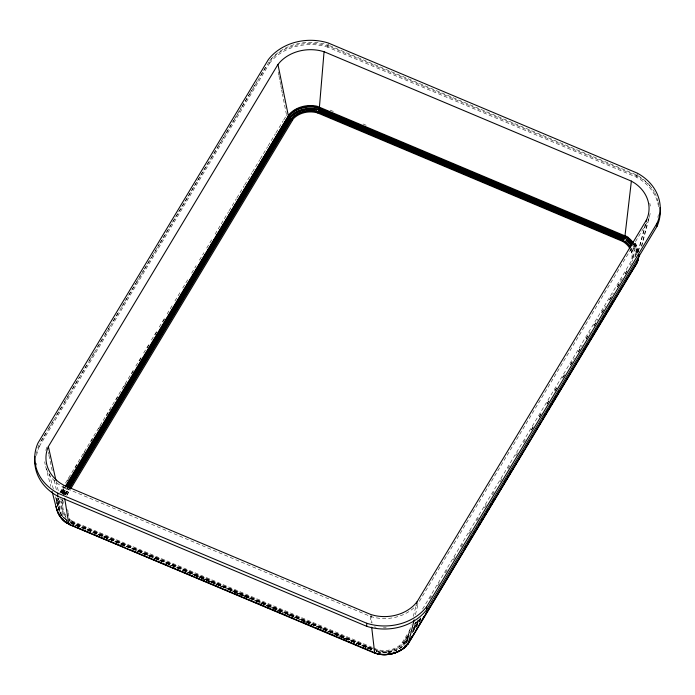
<?xml version="1.0" encoding="UTF-8"?>
<svg xmlns="http://www.w3.org/2000/svg" width="695" height="695" viewBox="0 0 695 695"><rect width="100%" height="100%" fill="white"/><g stroke="black" fill="none" stroke-linecap="round" stroke-linejoin="round"><path stroke-width="0.52" stroke-dasharray="3.48 2.61" d="M36.609 455.468A48.737 40.779 0.1 0 1 39.294 446.555L39.285 444.279A48.737 40.779 0.1 0 0 36.609 453.201M39.285 446.555L269.591 63.245L269.591 60.969L39.85 443.349M658.495 206.771A48.737 40.779 0.1 0 0 636.464 177.182L327.727 47.173L327.727 44.897L636.464 174.897A48.737 40.779 0.1 0 1 651.728 188.015M651.728 188.067A50.196 41.995 0.1 0 0 637.211 176.148L328.266 46.061L328.266 43.003M636.464 177.173L636.464 174.897M637.211 176.148L637.211 173.098M415.436 614.641L418.242 603.217L415.697 606.144A40.38 33.794 0.1 0 1 374.553 617.516L370.426 616.43L62.898 486.943L59.396 484.815A40.38 33.794 0.1 0 1 48.276 472.809M406.401 642.823L411.188 624.675M413.317 616.361L415.984 605.979M641.459 246.065L647.662 221.966M641.711 246.247L649.226 217.465A40.38 33.794 0.1 0 0 650.329 211.801M638.114 251.434L645.264 224.815M638.349 251.451L645.638 224.641M45.774 450.377L47.069 446.92M56.269 500.965A28.843 24.134 0.1 0 1 56.886 498.28L57.433 496.821M57.39 506.768A27.505 23.013 0.1 0 1 58.18 499.879L58.945 497.837M58.927 510.556A26.488 22.162 0.1 0 1 59.171 500.6L59.892 498.671L63.506 500.6L62.941 502.103A22.596 18.904 0.1 0 0 66.998 518.305M62.22 500.087L61.603 501.738A23.978 20.059 0.1 0 0 67.068 520.095M62.915 499.54L62.333 501.112A23.23 19.434 0.1 0 0 65.973 517.184M649.226 217.465L647.931 220.923L633.406 245.1M376.508 651.684L377.02 650.694L378.818 651.163A22.596 18.904 0.1 0 0 401.84 644.804L410.18 631.79M410.302 629.505L401.432 643.735A22.066 18.461 0.1 0 1 378.949 649.955L377.22 649.504L376.186 651.18M40.753 441.447L46.348 432.142M48.581 428.415L54.175 419.111M56.408 415.384L62.003 406.08M64.244 402.353L69.83 393.049M72.072 389.322L79.343 377.229M81.576 373.502L87.17 364.197M89.403 360.47L94.998 351.166M97.239 347.439L102.825 338.135M105.067 334.408L110.661 325.104M112.894 321.377L118.489 312.072M121.842 306.486L127.993 296.244M128.558 295.314L135.82 283.213M136.385 282.283L143.657 270.181M144.213 269.252L151.484 257.159M152.04 256.22L159.311 244.127M159.867 243.189L210.203 159.424M210.759 158.495L218.03 146.393M218.595 145.464L225.858 133.362M226.422 132.432L233.694 120.331M234.25 119.401L241.521 107.299M242.077 106.37L249.349 94.268M249.905 93.338L257.176 81.237M260.529 75.651L266.124 66.346M59.935 492.381L63.288 486.804M65.521 483.086L133.614 369.749M135.846 366.03L141.433 356.743M143.665 353.025L149.243 343.738M151.475 340.02L157.061 330.733M159.294 327.015L164.871 317.728M167.104 314.01L172.69 304.723M174.923 301.005L180.5 291.718M182.733 287.999L188.319 278.712M191.664 273.135L196.129 265.698M199.482 260.13L203.948 252.693M206.736 248.054L211.758 239.688M215.111 234.119L220.689 224.824M221.245 223.894L228.507 211.819M229.063 210.889L236.317 198.813M236.873 197.884L244.136 185.808M244.692 184.879L251.946 172.803M252.502 171.874L259.765 159.798M260.321 158.868L267.575 146.793M268.131 145.863L275.394 133.787M275.95 132.858L283.204 120.782M283.76 119.853L286.557 115.205L282.474 94.129M60.152 492.807L63.506 487.238M67.415 480.732L69.648 477.022M75.225 467.726L77.458 464.017M83.035 454.721L85.268 451.012M90.854 441.716L93.087 438.006M98.664 428.711L100.897 425.001M106.483 415.706L110.383 409.207M115.969 399.92L118.202 396.202M123.779 386.915L126.012 383.197M131.598 373.91L133.831 370.192M139.408 360.905L141.641 357.187M147.227 347.9L149.46 344.181M155.037 334.894L157.27 331.176M162.847 321.889L165.08 318.171M60.995 492.321L63.784 487.673M61.334 492.755L64.687 487.186M61.716 492.425L64.505 487.768M61.733 493.189L65.078 487.621M61.994 493.137L65.347 487.551M62.22 493.502L65.582 487.916M62.507 493.876L65.869 488.29M63.245 493.085L66.042 488.437M63.41 493.302L66.207 488.655M63.236 494.597L67.137 487.899M63.792 494.779L67.702 488.272M64.696 494.327L68.049 488.75M64.948 494.197L67.745 489.541M65.191 494.623L68.544 489.045M65.573 494.51L68.927 488.924M66.268 493.963L69.066 489.315M66.85 495.022L69.648 490.375M66.79 495.335L70.134 489.767M419.363 601.349L631.164 248.827M422.586 609.063L631.381 261.007A22.066 18.461 0.1 0 0 630.018 248.749M410.198 631.442L402.944 643.527L404.698 644.239L408.043 638.618M414.663 624.014L415.784 622.155M429.745 598.916L432.533 594.268M437.563 585.902L440.352 581.255M445.382 572.897L448.171 568.249M453.201 559.883L455.99 555.236M461.02 546.869L463.808 542.222M468.83 533.856L471.627 529.208M476.648 520.842L479.446 516.203M484.467 507.836L487.264 503.189M492.286 494.823L495.083 490.175M500.105 481.809L502.893 477.161M507.923 468.795L510.712 464.147M515.742 455.79L518.531 451.142M523.561 442.776L526.35 438.128M531.38 429.762L534.168 425.114M539.198 416.748L541.987 412.1M547.008 403.743L549.806 399.095M554.827 390.729L557.625 386.081M562.646 377.715L565.443 373.067M570.465 364.701L574.374 358.194M578.283 351.687L582.193 345.189M586.102 338.682L590.012 332.175M593.921 325.668L597.83 319.161M601.74 312.654L605.649 306.147M609.558 299.641L613.468 293.142M617.369 286.635L622.955 277.34M625.187 273.621L627.42 269.903M630.217 265.255L631.329 263.396M414.654 624.353L416.331 621.565M531.388 430.066L533.621 426.348M539.207 417.052L541.44 413.334M547.026 404.038L549.259 400.32M554.845 391.024L557.077 387.306M562.663 378.011L564.896 374.292M570.482 364.997L572.715 361.278M578.301 351.983L580.534 348.264M586.12 338.969L588.352 335.251M593.938 325.955L596.171 322.237M601.757 312.932L603.99 309.214M609.576 299.919L611.817 296.2M617.395 286.905L619.636 283.186M625.222 273.891L627.455 270.173M402.492 642.519L403.96 643.101L408.99 634.726M414.576 625.43L417.93 619.853M403.96 643.101L404.421 643.205L409.451 634.83M413.36 628.323L418.39 619.949M408.591 636.611L402.909 645.447A23.978 20.059 0.1 0 1 395.203 650.642M413.621 628.245L418.642 619.87M404.421 643.205L408.2 637.68M413.794 628.376L419.936 618.142M412.517 631.225L420.892 617.221M408.399 638.575L405.602 643.222L404.846 643.257M412.873 631.13L420.701 618.107M405.923 643.136L407.6 640.347M412.517 632.294L421.457 617.412M406.184 642.997L407.305 641.138M412.552 632.58L421.5 617.69M415.836 627.733L421.431 618.428M71.359 523.196L72.08 522.293L373.024 649.008M372.225 647.401L72.358 521.128L70.464 522.857M405.202 644.013L406.662 642.336M376.186 651.189L377.759 651.597A26.94 22.544 0.1 0 0 404.551 644.656M330.16 110.123L335.155 112.225M363.146 124.005L366.143 125.274M373.224 647.818L377.22 649.504M372.789 648.644L70.16 520.92A23.23 19.434 0.1 0 1 68.223 519.434M373.788 649.061L378.662 650.815A23.23 19.434 0.1 0 0 402.327 644.274M374.023 649.434L377.02 650.694M71.463 522.197L372.572 648.982M71.185 522.449L372.372 649.269M70.925 522.64L372.199 649.504M70.82 522.727L374.397 650.555M70.681 522.779L190.421 573.201M191.42 573.618L250.287 598.412M251.286 598.829L310.161 623.615M311.152 624.041L372.025 649.669M69.978 522.709L372.503 649.999M71.107 523.239L93.069 532.492M94.068 532.909L97.065 534.168M98.064 534.594L132.007 548.885M136.003 550.57L158.964 560.231M159.963 560.657L185.921 571.585M186.92 572.002L189.909 573.271M194.904 575.364L216.866 584.617M217.865 585.034L224.85 587.979M228.846 589.664L249.809 598.491M254.804 600.593L278.764 610.679M279.764 611.096L284.75 613.199M285.749 613.624L309.709 623.71M310.708 624.127L317.702 627.072M318.701 627.498L340.663 636.742M341.662 637.167L344.651 638.427M345.65 638.844L371.608 649.773M71.012 523.578L74.017 524.847M75.017 525.264L78.022 526.532M100.037 535.802L105.041 537.904M106.04 538.33L109.046 539.589M122.051 545.071L125.057 546.331M168.086 564.453L175.097 567.407M194.114 575.408L197.111 576.676M201.116 578.362L206.12 580.464M207.119 580.89L210.125 582.149M234.145 592.27L239.149 594.373M240.149 594.798L247.151 597.743M267.167 606.17L272.171 608.281M273.17 608.698L280.181 611.652M287.183 614.597L290.189 615.866M302.195 620.922L309.197 623.875M335.225 634.83L342.227 637.775M343.226 638.201L346.232 639.461M365.24 647.471L371.252 649.999M59.171 500.6L60.326 501.225A25.289 21.163 0.1 0 0 64.296 518.731M72.358 521.128L70.899 520.242A22.066 18.461 0.1 0 1 69.057 518.826M72.08 522.293L70.56 521.372A22.596 18.904 0.1 0 1 68.675 519.921M56.886 498.28L58.18 499.879M60.404 513.084L60.682 513.596M286.557 115.205L286.757 115.665M49.284 473.903L53.472 489.515M55.426 496.795L58.493 508.245M45.679 466.597L50.752 486.3M56.165 481.383L58.528 491.93M48.198 452.15L48.65 454.243M48.876 455.295L52.724 473.078M54.314 480.401L56.573 490.861M278.191 72.002L278.799 75.164M279.008 76.215L279.824 80.438M280.024 81.489L280.632 84.651M280.841 85.702L281.449 88.864M281.657 89.916L282.266 93.078M63.627 485.162L65.226 494.718M67.702 509.574L68.058 511.694M68.232 512.762L68.944 517.002M69.118 518.062L69.821 522.31M62.898 486.943L64.088 494.397M370.948 614.571L371.999 623.137M370.426 616.43L371.173 622.885M67.823 521.094A26.94 22.544 0.1 0 1 66.294 519.964M65.573 519.365A26.94 22.544 0.1 0 1 63.566 517.445M62.958 516.759A26.94 22.544 0.1 0 1 58.736 498.124M269.634 61.047A50.196 41.995 0.1 0 1 328.266 46.061M47.816 471.94A40.38 33.794 0.1 0 1 45.662 466.493M45.192 464.616A40.38 33.794 0.1 0 1 44.732 461.775M633.006 242.486A26.94 22.544 0.1 0 1 636.924 254.648M633.249 243.954A26.636 22.283 0.1 0 1 636.62 255.256M634.17 243.137A28.304 23.682 0.1 0 1 638.166 253.241M634.978 243.441A28.608 23.934 0.1 0 1 638.47 252.876M658.391 214.642A48.737 40.779 0.1 0 1 657.835 217.379M652.831 189.622A48.737 40.779 0.1 0 1 654.325 192.098M654.777 192.941A48.737 40.779 0.1 0 1 657.791 200.855M658 201.759A48.737 40.779 0.1 0 1 658.495 204.504M65.999 515.534A22.066 18.461 0.1 0 1 63.454 501.425M61.334 515.316A25.906 21.675 0.1 0 1 59.727 500.93M68.014 521.511A26.636 22.283 0.1 0 1 62.637 516.533M62.098 515.82A26.636 22.283 0.1 0 1 59.032 498.801M56.964 503.849A27.939 23.378 0.1 0 1 57.763 499.488M36.809 465.172A48.737 40.779 0.1 0 1 36.505 463.339M270.824 59.457A48.737 40.779 0.1 0 1 327.727 44.906M269.591 63.245A48.737 40.779 0.1 0 1 327.719 47.173M404.968 644.465A26.636 22.283 0.1 0 1 403.639 645.733M402.197 646.906A26.636 22.283 0.1 0 1 395.516 650.598M387.81 652.457A26.636 22.283 0.1 0 0 392.71 651.528A23.978 20.059 0.1 0 0 394.395 650.972M386.811 652.553A26.636 22.283 0.1 0 1 377.837 651.971M633.119 245.787A26.488 22.162 0.1 0 1 636.359 254.518M633.493 244.101A27.505 23.013 0.1 0 1 637.376 253.927M635.178 242.989A28.843 24.134 0.1 0 1 638.583 251.599M649.808 203.227A40.38 33.794 0.1 0 1 650.277 206.067M633.501 247.689A25.906 21.675 0.1 0 1 635.89 257.228M634.387 244.379A27.939 23.378 0.1 0 1 637.802 253.588M386.194 627.802A48.737 40.779 0.1 0 1 383.432 627.82M376.108 627.22A48.737 40.779 0.1 0 1 374.301 626.933M391.867 651.806A23.978 20.059 0.1 0 1 389.243 652.388M386.559 652.727A23.978 20.059 0.1 0 1 378.48 652.205M631.069 248.263A23.23 19.434 0.1 0 1 632.511 261.172M632.945 248.08A25.289 21.163 0.1 0 1 635.273 256.594M630.834 250A22.596 18.904 0.1 0 1 631.894 261.893M631.746 248.784A23.978 20.059 0.1 0 1 633.849 259.113M56.599 503.501A28.304 23.682 0.1 0 1 57.407 499.088M56.504 501.347A28.608 23.934 0.1 0 1 57.112 498.689"/><path stroke-width="1.04" d="M57.789 496.239L57.789 493.181A50.196 41.995 0.1 0 1 37.964 443.054L268.366 59.57A50.196 41.995 0.1 0 1 328.266 43.003L637.211 173.098A50.196 41.995 0.1 0 1 657.044 223.225L657.036 226.283L426.634 609.767A50.196 41.995 0.1 0 1 366.734 626.325L57.789 496.239A50.196 41.995 0.1 0 1 35.045 456.25M366.734 626.325L366.734 623.267L57.789 493.181M426.634 609.767L426.634 606.709L657.044 223.225M324.061 51.708L631.373 181.117L634.726 183.15A38.99 32.622 0.1 0 1 647.87 216.397L646.637 219.698L417.052 601.818L414.62 604.624A38.99 32.622 0.1 0 1 374.9 615.605L370.948 614.571L63.627 485.162L60.283 483.129A38.99 32.622 0.1 0 1 47.13 449.882L48.363 446.581L277.957 64.453L280.389 61.655A38.99 32.622 0.1 0 1 320.108 50.674L324.061 51.708L319.448 106.839L317.615 112.929L315.895 112.477A22.066 18.461 0.1 0 0 293.412 118.697L70.699 488.837M631.373 181.117L625.022 235.509L622.477 241.304L317.615 112.929M288.868 114.849L289.198 115.379A27.505 23.013 0.1 0 1 317.224 107.629L317.328 106.987A27.939 23.378 0.1 0 0 302.733 107.186M288.564 118.063L289.989 116.43L290.91 117.446A25.289 21.163 0.1 0 1 316.677 110.323L316.972 108.967L319.274 109.575L318.823 110.887M414.159 619.827L408.286 643.718L406.141 645.603M416.514 603.903L417.052 601.818M639.296 254.448L637.141 262.823L408.286 643.718L405.976 646.107A27.939 23.378 0.1 0 1 377.515 653.978L374.683 653.005L371.677 627.194M646.089 221.748L646.637 219.698M625.726 235.779L623.476 240.635M638.783 256.142A28.843 24.134 0.1 0 1 637.958 260.642L407.826 644.178M318.579 111.53L318.327 112.147L316.355 111.634A23.978 20.059 0.1 0 0 291.926 118.385M627.889 237.091L627.385 238.229A27.505 23.013 0.1 0 1 632.937 243.372M65.625 485.909L289.641 113.806A26.94 22.544 0.1 0 1 317.085 106.222L627.029 236.726A26.94 22.544 0.1 0 1 633.006 242.486M65.903 486.622L288.442 116.23L277.957 64.453M66.138 486.986L288.442 116.23M66.981 486.43L288.92 117.038L288.66 116.63M67.319 486.795L289.233 117.446L288.92 117.038M67.71 487.152L289.589 117.855L289.233 117.446M68.136 487.49L289.989 118.254L289.589 117.855M68.605 487.82L290.423 118.636L289.989 118.254M69.1 488.116L290.875 119.001L290.423 118.636M69.622 488.385L292.508 118.002A23.23 19.434 0.1 0 1 316.173 111.461L625.144 241.652A23.978 20.059 0.1 0 1 630.469 246.777M407.148 644.456L409.372 640.738M410.493 638.879L412.161 636.099M422.204 619.384L423.881 616.595M425.557 613.807L426.669 611.947M465.172 547.877L466.284 546.018M467.961 543.238L469.073 541.379M470.194 539.52L471.862 536.731M473.538 533.951L474.65 532.092M476.327 529.303L477.439 527.453M478.56 525.594L480.236 522.805M481.904 520.016L483.025 518.166M484.693 515.377L485.814 513.518M486.926 511.659L488.602 508.879M490.279 506.09L491.391 504.231M493.068 501.451L494.18 499.592M504.779 481.948L505.899 480.089M507.567 477.3L508.688 475.45M509.8 473.59L511.477 470.802M544.394 416.018L545.514 414.159M546.626 412.3L548.303 409.511M549.971 406.731L551.092 404.872M552.76 402.084L553.88 400.233M554.992 398.374L556.669 395.585M558.346 392.797L559.458 390.946M584.009 350.089L585.12 348.23M586.241 346.371L587.909 343.582M589.586 340.802L590.707 338.943M592.375 336.154L593.495 334.295M594.607 332.445L596.284 329.656M597.952 326.867L599.073 325.017M600.749 322.228L601.861 320.369M602.973 318.51L604.65 315.73M606.327 312.941L607.439 311.082M609.115 308.293L610.227 306.443M611.348 304.584L613.016 301.795M626.412 279.512L627.524 277.653M407.513 644.343L414.211 633.197M415.323 631.338L417 628.549M418.112 626.699L422.577 619.262M423.689 617.412L425.366 614.623M426.487 612.764L430.943 605.336M432.064 603.477L433.741 600.689M434.853 598.829L462.192 553.324M463.313 551.465L464.99 548.685M466.102 546.826L470.567 539.398M471.679 537.539L473.356 534.75M474.468 532.891L521.902 453.948M523.022 452.097L524.69 449.309M525.811 447.45L530.276 440.022M531.388 438.163L533.065 435.374M534.177 433.515L538.642 426.087M539.754 424.228L541.431 421.448M542.552 419.589L547.008 412.161M548.129 410.302L549.806 407.513M550.918 405.654L586.632 346.214M587.744 344.364L589.421 341.575M590.533 339.716L615.092 298.85M616.204 297L617.881 294.211M618.993 292.352L623.458 284.924M624.579 283.065L626.247 280.276M627.368 278.417L636.915 263.11M631.599 245.969A25.289 21.163 0.1 0 0 625.978 240.566L626.734 239.401L624.779 238.22M637.072 261.476L637.958 260.642M288.199 116.534L289.876 114.588A26.636 22.283 0.1 0 1 317.007 107.082L626.829 237.542A26.636 22.283 0.1 0 1 632.745 243.233M379.652 654.29A27.505 23.013 0.1 0 1 377.62 653.934L377.515 653.978A28.304 23.682 0.1 0 0 406.262 645.985M68.466 523.022L69.404 523.978M64.765 498.663L68.831 524.221L70.056 524.378M405.976 646.107L405.645 646.185A27.505 23.013 0.1 0 1 380.678 654.421M374.683 653.005L377.863 653.621A26.488 22.162 0.1 0 0 379.826 653.969M56.86 509.444A28.608 23.934 0.1 0 0 66.763 523.083L67.458 523.326A27.505 23.013 0.1 0 1 63.115 519.599M317.224 107.629L319.657 108.272M377.62 653.934L68.831 524.221M319.24 108.177L624.727 236.813M319.127 108.689L624.57 237.308M318.988 109.219L624.379 237.812M318.831 109.775L624.162 238.342M318.649 110.331L623.919 238.863M318.466 110.879L623.65 239.393M318.258 111.426L623.372 239.905M72.054 525.212L74.052 526.054M78.04 527.74L81.037 528.999M83.035 529.842L86.032 531.102M88.03 531.944L91.019 533.204M93.017 534.038L99.011 536.566M101.01 537.409L103.998 538.668M105.996 539.511L108.993 540.771M110.992 541.614L113.989 542.873M115.978 543.707L121.973 546.235M130.955 550.014L139.938 553.802M142.935 555.062L146.932 556.747M148.93 557.581L151.927 558.85M153.916 559.683L156.914 560.943M158.912 561.786L161.909 563.046M163.907 563.888L166.896 565.148M172.89 567.676L174.888 568.519M176.886 569.353L179.875 570.612M181.873 571.455L192.854 576.086M196.85 577.762L199.847 579.022M201.845 579.865L204.834 581.124M206.832 581.967L209.829 583.227M211.827 584.069L217.813 586.589M219.811 587.431L222.808 588.691M224.806 589.534L227.804 590.793M229.793 591.636L232.79 592.896M234.788 593.739L240.783 596.258M243.771 597.518L245.769 598.36M249.766 600.046L252.763 601.305M254.761 602.148L265.742 606.77M267.731 607.612L270.729 608.872M272.727 609.715L275.724 610.975M277.722 611.817L280.711 613.077M282.709 613.92L285.706 615.179M291.7 617.699L293.69 618.541M300.683 621.486L311.664 626.108M314.661 627.368L318.658 629.053M320.647 629.896L323.644 631.156M325.642 631.99L328.639 633.258M330.638 634.092L333.626 635.36M338.621 637.463L341.619 638.722M343.617 639.565L346.605 640.825M348.603 641.659L351.601 642.927M353.599 643.761L356.596 645.029M362.582 647.549L364.58 648.392M68.953 524.412L375.022 653.326M292.352 119.914L290.875 119.001M625.318 236.969L627.385 238.229M622.477 241.304L623.936 242.19A22.066 18.461 0.1 0 1 630.018 248.749M56.139 506.42A28.843 24.134 0.1 0 0 66.616 522.875L69.526 524.586M52.09 491.487L56.625 509.122M48.363 446.581L55.93 480.323M290.432 116.951A25.906 21.675 0.1 0 1 316.833 109.654M289.989 116.43A26.488 22.162 0.1 0 1 316.972 108.967M67.189 523.309A27.939 23.378 0.1 0 1 58.337 512.545M66.955 523.222A28.304 23.682 0.1 0 1 57.155 509.73M293.386 111.165A27.939 23.378 0.1 0 1 295.106 110.14M295.992 109.662A27.939 23.378 0.1 0 1 297.834 108.802M298.781 108.42A27.939 23.378 0.1 0 1 301.726 107.447M406.679 645.568A28.843 24.134 0.1 0 1 377.298 653.691M426.634 606.709A50.196 41.995 0.1 0 1 366.734 623.267M67.337 522.64A26.488 22.162 0.1 0 1 65.886 521.493M395.446 652.257A26.488 22.162 0.1 0 1 392.658 653.178M389.765 653.821A26.488 22.162 0.1 0 1 387.793 654.108M56.651 508.549A28.608 23.934 0.1 0 1 56.373 506.759M624.675 241.365A23.23 19.434 0.1 0 1 630.686 247.602M660.042 207.579A50.196 41.995 0.1 0 1 657.036 226.283M626.734 239.401A26.488 22.162 0.1 0 1 632.085 244.353M406.497 645.803A28.608 23.934 0.1 0 1 377.35 653.865M638.549 256.49A28.608 23.934 0.1 0 1 638.34 258.288M638.175 259.183A28.608 23.934 0.1 0 1 637.723 260.946M626.369 239.992A25.906 21.675 0.1 0 1 632.12 245.526M638.036 258.592A28.304 23.682 0.1 0 1 637.671 260.356"/></g></svg>
